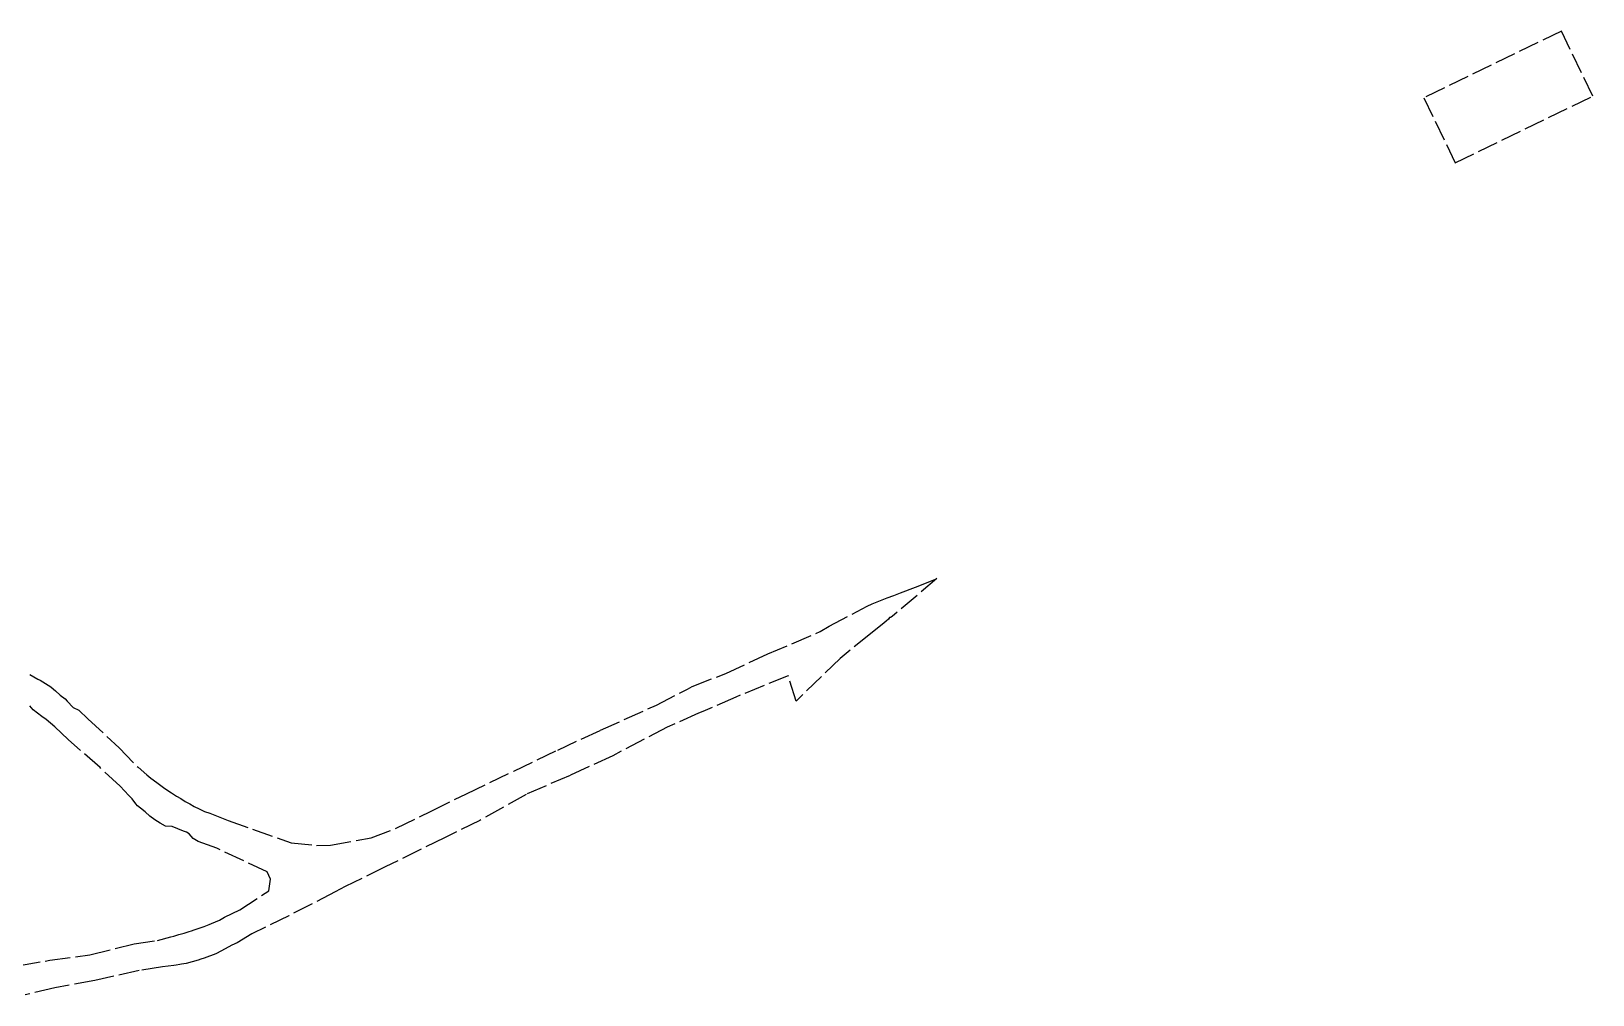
# Model space of a CAD drawing. Header units: metres. Extents: x 543554 to 549224, y 1840760 to 1844578.
# Drawn here: x 548682 to 549224, y 1841903 to 1842237 of the extents above; entities that cross this region are included whole.
import ezdxf

# ---------------------------------------------------------------- set-up
doc = ezdxf.new("R2010")
doc.units = ezdxf.units.M
doc.header["$LTSCALE"] = 1.2
doc.linetypes.add('LONG_DASHED', pattern=[7.5, 6, -1.5])
doc.layers.add('30', color=7, linetype='LONG_DASHED', lineweight=25)

msp = doc.modelspace()

# ---------------------------------------------------------------- linework, layer by layer
at = {"layer": '30'}
msp.add_lwpolyline([(549223.795, 1842214.805), (549212.903, 1842237.307), (549165.198, 1842214.216), (549176.09, 1842191.713)], close=True, dxfattribs=at)
for points in [[(548681.801, 1842014.26), (548684.628, 1842012.682), (548685.35, 1842012.269), (548687.208, 1842011.147), (548689.039, 1842009.973), (548690.007, 1842009.242), (548690.758, 1842008.642), (548692.343, 1842007.154), (548694.055, 1842005.809), (548694.804, 1842005.02), (548696.843, 1842002.812), (548698.785, 1842001.946), (548701.951, 1841998.905), (548712.739, 1841988.84), (548719.331, 1841982.086), (548722.382, 1841979.488), (548723.809, 1841978.31), (548725.847, 1841976.801), (548728.117, 1841975.066), (548729.611, 1841974.076), (548730.891, 1841973.216), (548732.621, 1841972.137), (548734.172, 1841971.243), (548735.692, 1841970.283), (548737.252, 1841969.385), (548738.845, 1841968.537), (548740.556, 1841967.697), (548742.361, 1841966.827), (548744.28, 1841966.235), (548750.573, 1841963.605), (548772.43, 1841955.912), (548781.201, 1841955.03), (548786.054, 1841955.097), (548800.218, 1841957.591), (548808.854, 1841960.959), (548820.997, 1841966.942), (548833.268, 1841972.918), (548849.605, 1841980.808), (548864.861, 1841988.063), (548879.683, 1841994.954), (548899.089, 1842003.688), (548909.818, 1842009.188), (548911.475, 1842010.159), (548923.117, 1842014.617), (548937.782, 1842021.446), (548955.904, 1842029.125), (548959.02, 1842031.002), (548972.171, 1842037.957), (548973.905, 1842038.813), (548979.104, 1842040.819), (548981.437, 1842041.719), (548983.769, 1842042.619), (548983.769, 1842042.619), (548988.9, 1842044.599), (548996.34, 1842047.539), (548980.795, 1842034.356), (548980.312, 1842034.081), (548979.923, 1842033.981), (548979.544, 1842033.455), (548978.747, 1842032.806), (548978.032, 1842032.224), (548973.277, 1842028.352), (548962.789, 1842019.832), (548947.52, 1842005.08), (548944.802, 1842013.829), (548926.631, 1842006.441), (548915.202, 1842001.489), (548913.631, 1842000.865), (548902.838, 1841995.99), (548883.99, 1841986.111), (548869.129, 1841979.301), (548853.938, 1841972.703), (548837.82, 1841963.675), (548825.568, 1841957.662), (548805.036, 1841947.557), (548791.152, 1841940.709), (548787.682, 1841938.897), (548771.631, 1841930.641), (548758.774, 1841924.3), (548753.741, 1841921.194), (548751.867, 1841920.472), (548748.3, 1841918.457), (548746.36, 1841917.449), (548742.265, 1841915.933), (548741.157, 1841915.551), (548740.197, 1841915.238), (548738.107, 1841914.612), (548735.987, 1841914.098), (548734.427, 1841913.824), (548733.836, 1841913.73), (548732.608, 1841913.502), (548731.762, 1841913.392), (548727.788, 1841912.879), (548719.749, 1841911.588), (548704.365, 1841908.142), (548690.526, 1841905.671)], [(548678.254, 1841913.425), (548688.709, 1841915.194), (548702.666, 1841917.043), (548717.967, 1841920.932), (548726.033, 1841922.077), (548730.743, 1841923.272), (548731.762, 1841923.576), (548733.528, 1841924.102), (548735.3, 1841924.587), (548737.059, 1841925.114), (548737.867, 1841925.377), (548738.8, 1841925.699), (548740.52, 1841926.342), (548742.258, 1841926.947), (548743.986, 1841927.597), (548744.843, 1841927.943), (548747.614, 1841929.107), (548749.329, 1841930.152), (548754.639, 1841932.694), (548764.724, 1841939.291), (548765.287, 1841943.298), (548764.126, 1841945.793), (548746.659, 1841954.063), (548740.214, 1841956.322), (548738.476, 1841957.356), (548737.021, 1841959.079), (548736.152, 1841959.594), (548735.154, 1841959.948), (548733.175, 1841960.706), (548731.218, 1841961.532), (548728.877, 1841961.685), (548727.01, 1841962.761), (548725.18, 1841963.898), (548723.389, 1841965.095), (548721.855, 1841966.643), (548720.158, 1841967.95), (548719.195, 1841968.781), (548718.561, 1841969.379), (548717.257, 1841971.124), (548716.115, 1841972.319), (548713.094, 1841975.591), (548706.148, 1841981.976), (548695.052, 1841991.722), (548690.435, 1841996.138), (548687.432, 1841998.678), (548685.913, 1841999.75), (548684.426, 1842000.842), (548682.988, 1842001.988), (548681.752, 1842003.426)], [(548690.526, 1841905.671), (548680.2, 1841903.227)]]:
    msp.add_lwpolyline(points, dxfattribs=at)

doc.saveas('drawing.dxf')
